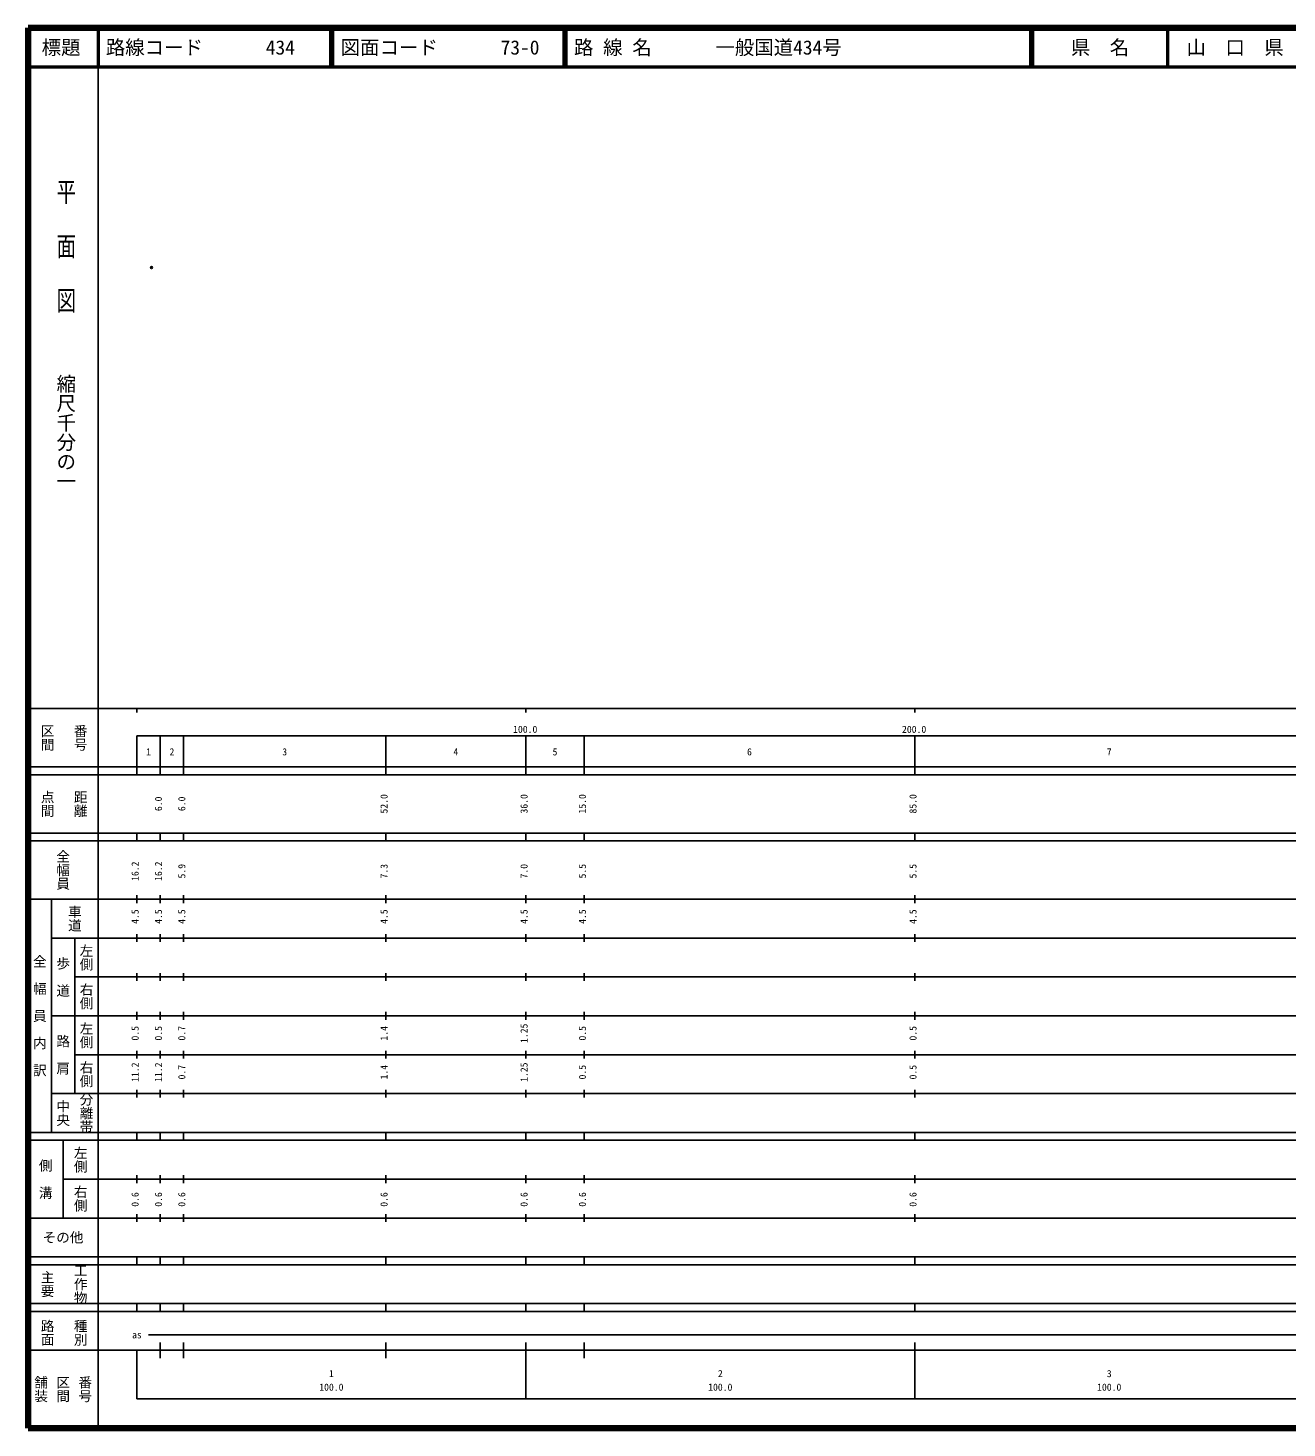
# Model space of a CAD drawing. Units: millimetres on the paper. Extents: x 40 to 680, y 20 to 380.
# Drawn here: x 40 to 363.7, y 20 to 380 of the extents above; entities that cross this region are included whole.
import ezdxf
from ezdxf.enums import TextEntityAlignment as Align

# ---------------------------------------------------------------- set-up
doc = ezdxf.new("R2010")
doc.units = ezdxf.units.MM
doc.header["$PDMODE"] = 32
doc.header["$PDSIZE"] = 0.5
doc.layers.add('M-OTRS', color=6, linetype='Continuous')
doc.layers.add('M-TTL-TXT', color=7, linetype='Continuous')
for name, color, linetype, lineweight in [('M-TTL', 2, 'Continuous', 140), ('M-TTL-BAND', 7, 'Continuous', 25), ('M-TTL-LINE', 7, 'Continuous', 50)]:
    doc.layers.add(name, color=color, linetype=linetype, lineweight=lineweight)
doc.styles.add('@ＭＳ ゴシック', font='')
doc.styles.add('ＭＳ ゴシック', font='')
doc.styles.get('@ＭＳ ゴシック').set_extended_font_data('@MS Gothic')
doc.styles.get('ＭＳ ゴシック').set_extended_font_data('MS Gothic')

msp = doc.modelspace()

# ---------------------------------------------------------------- linework, layer by layer
at = {"layer": 'M-OTRS'}
msp.add_point((71.785, 318.382), dxfattribs=at)
at = {"layer": 'M-TTL'}
for p, q in [((40, 380), (40, 20)), ((680, 380), (40, 380)), ((40, 20), (680, 20))]:
    msp.add_line(p, q, dxfattribs=at)
at = {"layer": 'M-TTL-BAND'}
for p, q in [((58, 370), (58, 20)), ((40, 205), (579, 205)), ((68, 205), (68, 204)), ((168, 205), (168, 204)), ((268, 205), (268, 204)), ((68, 198), (579, 198)), ((68, 198), (68, 188)), ((74, 188), (74, 198)), ((80, 188), (80, 198)), ((132, 188), (132, 198)), ((168, 188), (168, 198)), ((183, 188), (183, 198)), ((268, 188), (268, 198)), ((40, 190), (579, 190)), ((40, 188), (579, 188)), ((40, 173), (579, 173)), ((68, 171), (68, 173)), ((74, 171), (74, 173)), ((80, 171), (80, 173)), ((132, 171), (132, 173)), ((168, 171), (168, 173)), ((183, 171), (183, 173)), ((268, 171), (268, 173)), ((40, 171), (579, 171)), ((40, 156), (579, 156)), ((46, 96), (46, 156)), ((68, 155), (68, 157)), ((74, 155), (74, 157)), ((80, 155), (80, 157)), ((132, 155), (132, 157)), ((168, 155), (168, 157)), ((183, 155), (183, 157)), ((268, 155), (268, 157)), ((46, 146), (579, 146)), ((52, 146), (52, 106)), ((68, 145), (68, 147)), ((74, 145), (74, 147)), ((80, 145), (80, 147)), ((132, 145), (132, 147)), ((168, 145), (168, 147)), ((183, 145), (183, 147)), ((268, 145), (268, 147)), ((68, 135), (68, 137)), ((74, 135), (74, 137)), ((80, 135), (80, 137)), ((132, 135), (132, 137)), ((168, 135), (168, 137)), ((183, 135), (183, 137)), ((268, 135), (268, 137)), ((52, 136), (579, 136)), ((46, 126), (579, 126)), ((68, 125), (68, 127)), ((74, 125), (74, 127)), ((80, 125), (80, 127)), ((132, 125), (132, 127)), ((168, 125), (168, 127)), ((183, 125), (183, 127)), ((268, 125), (268, 127)), ((52, 116), (579, 116)), ((68, 115), (68, 117)), ((74, 115), (74, 117)), ((80, 115), (80, 117)), ((132, 115), (132, 117)), ((168, 115), (168, 117)), ((183, 115), (183, 117)), ((268, 115), (268, 117)), ((46, 106), (579, 106)), ((68, 105), (68, 107)), ((74, 105), (74, 107)), ((80, 105), (80, 107)), ((132, 105), (132, 107)), ((168, 105), (168, 107)), ((183, 105), (183, 107)), ((268, 105), (268, 107)), ((40, 96), (579, 96)), ((40, 94), (579, 94)), ((49, 94), (49, 74)), ((68, 94), (68, 96)), ((74, 94), (74, 96)), ((80, 94), (80, 96)), ((132, 94), (132, 96)), ((168, 94), (168, 96)), ((183, 94), (183, 96)), ((268, 94), (268, 96)), ((49, 84), (579, 84)), ((68, 83), (68, 85)), ((74, 83), (74, 85)), ((80, 83), (80, 85)), ((132, 83), (132, 85)), ((168, 83), (168, 85)), ((183, 83), (183, 85)), ((268, 83), (268, 85)), ((40, 74), (579, 74)), ((68, 73), (68, 75)), ((74, 73), (74, 75)), ((80, 73), (80, 75)), ((132, 73), (132, 75)), ((168, 73), (168, 75)), ((183, 73), (183, 75)), ((268, 73), (268, 75)), ((40, 64), (579, 64)), ((40, 62), (579, 62)), ((68, 62), (68, 64)), ((74, 62), (74, 64)), ((80, 62), (80, 64)), ((132, 62), (132, 64)), ((168, 62), (168, 64)), ((183, 62), (183, 64)), ((268, 62), (268, 64)), ((40, 52), (579, 52)), ((68, 50), (68, 52)), ((74, 50), (74, 52)), ((80, 50), (80, 52)), ((132, 50), (132, 52)), ((168, 50), (168, 52)), ((183, 50), (183, 52)), ((268, 50), (268, 52)), ((40, 50), (579, 50)), ((71, 44), (565, 44)), ((40, 40), (579, 40)), ((68, 40), (68, 27.5)), ((74, 38), (74, 42)), ((80, 38), (80, 42)), ((132, 38), (132, 42)), ((168, 27.5), (168, 42)), ((183, 38), (183, 42)), ((268, 27.5), (268, 42)), ((68, 27.5), (579, 27.5))]:
    msp.add_line(p, q, dxfattribs=at)
at = {"layer": 'M-TTL-LINE'}
for p, q in [((58, 380), (58, 370)), ((117.75, 380), (117.75, 370)), ((118.25, 380), (118.25, 370)), ((177.75, 380), (177.75, 370)), ((178.25, 380), (178.25, 370)), ((297.75, 380), (297.75, 370)), ((298.25, 380), (298.25, 370)), ((333, 380), (333, 370)), ((40, 370), (680, 370))]:
    msp.add_line(p, q, dxfattribs=at)

# ---------------------------------------------------------------- texts
at = {"layer": 'M-TTL-BAND', "style": '@ＭＳ ゴシック', "width": 1.4}
msp.add_text('平  面  図', height=3.666, rotation=270, dxfattribs=at).set_placement((49.777, 306.475), align=Align.MIDDLE_RIGHT)
at = {"layer": 'M-TTL-BAND', "style": '@ＭＳ ゴシック'}
msp.add_text('縮尺千分の一', height=3.666, rotation=270, dxfattribs=at).set_placement((49.777, 261.03), align=Align.MIDDLE_RIGHT)
for s, p in [('区間', (45, 197.5)), ('番号', (53.5, 197.5)), ('点間', (45, 180.5)), ('距離', (53.5, 180.5)), ('全幅員', (49, 163.5)), ('車道', (52, 151)), ('左側', (55, 141)), ('全\u3000幅\u3000員\u3000内\u3000訳', (43, 126)), ('歩\u3000道', (49, 136)), ('右側', (55, 131)), ('左側', (55, 121)), ('路\u3000肩', (49, 116)), ('右側', (55, 111)), ('分離帯', (55, 101)), ('中央', (49, 101)), ('左側', (53.5, 89)), ('側\u3000溝', (44.5, 84)), ('右側', (53.5, 79)), ('工作物', (53.5, 57)), ('主要', (45, 57)), ('路面', (45, 44.5)), ('種別', (53.5, 44.5)), ('舗装', (43.333, 30)), ('区間', (49, 30)), ('番号', (54.667, 30))]:
    msp.add_text(s, height=2.566, rotation=270, dxfattribs=at).set_placement(p, align=Align.MIDDLE_CENTER)
at = {"layer": 'M-TTL-BAND', "style": 'ＭＳ ゴシック'}
for s, p in [('100.0', (167.844, 198.195)), ('200.0', (267.844, 198.195)), ('1', (71, 192.405)), ('2', (77, 192.405)), ('3', (106, 192.405)), ('4', (150, 192.405)), ('5', (175.5, 192.405)), ('6', (225.5, 192.405)), ('7', (318, 192.405)), ('as', (68, 42.5)), ('1', (118, 32.523)), ('2', (218, 32.523)), ('3', (318, 32.523)), ('100.0', (118, 29.033)), ('100.0', (218, 29.033)), ('100.0', (318, 29.033))]:
    msp.add_text(s, height=1.833, dxfattribs=at).set_placement(p, align=Align.BOTTOM_CENTER)
for s, p in [('6.0', (75, 180.5)), ('6.0', (81, 180.5)), ('52.0', (133, 180.5)), ('36.0', (169, 180.5)), ('15.0', (184, 180.5)), ('85.0', (269, 180.5)), ('16.2', (69, 163.174)), ('16.2', (75, 163.174)), ('5.9', (81, 163.174)), ('7.3', (133, 163.174)), ('7.0', (169, 163.174)), ('5.5', (184, 163.174)), ('5.5', (269, 163.174)), ('4.5', (69, 151.5)), ('4.5', (75, 151.5)), ('4.5', (81, 151.5)), ('4.5', (133, 151.5)), ('4.5', (169, 151.5)), ('4.5', (184, 151.5)), ('4.5', (269, 151.5)), ('0.5', (69, 121.5)), ('0.5', (75, 121.5)), ('0.7', (81, 121.5)), ('1.4', (133, 121.5)), ('1.25', (169, 121.5)), ('0.5', (184, 121.5)), ('0.5', (269, 121.5)), ('11.2', (69, 111.5)), ('11.2', (75, 111.5)), ('0.7', (81, 111.5)), ('1.4', (133, 111.5)), ('1.25', (169, 111.5)), ('0.5', (184, 111.5)), ('0.5', (269, 111.5)), ('0.6', (69, 78.764)), ('0.6', (75, 78.764)), ('0.6', (81, 78.764)), ('0.6', (133, 78.764)), ('0.6', (169, 78.764)), ('0.6', (184, 78.764)), ('0.6', (269, 78.764))]:
    msp.add_text(s, height=1.833, rotation=90, dxfattribs=at).set_placement(p, align=Align.BOTTOM_CENTER)
msp.add_text('その他', height=2.566, dxfattribs=at).set_placement((49, 69), align=Align.MIDDLE_CENTER)
at = {"layer": 'M-TTL-TXT', "style": 'ＭＳ ゴシック'}
for s, p in [('標題', (48.5, 375)), ('県\u3000名', (315.625, 375)), ('山\u3000口\u3000県', (350.375, 375))]:
    msp.add_text(s, height=3.666, dxfattribs=at).set_placement(p, align=Align.MIDDLE_CENTER)
for s, p in [('路線コード', (60, 375)), ('434', (101.142, 375)), ('図面コード', (120.38, 375)), ('73-0', (161.521, 375)), ('路 線 名', (180.38, 375)), ('一般国道434号', (216.734, 375))]:
    msp.add_text(s, height=3.666, dxfattribs=at).set_placement(p, align=Align.MIDDLE_LEFT)

doc.saveas('drawing.dxf')
